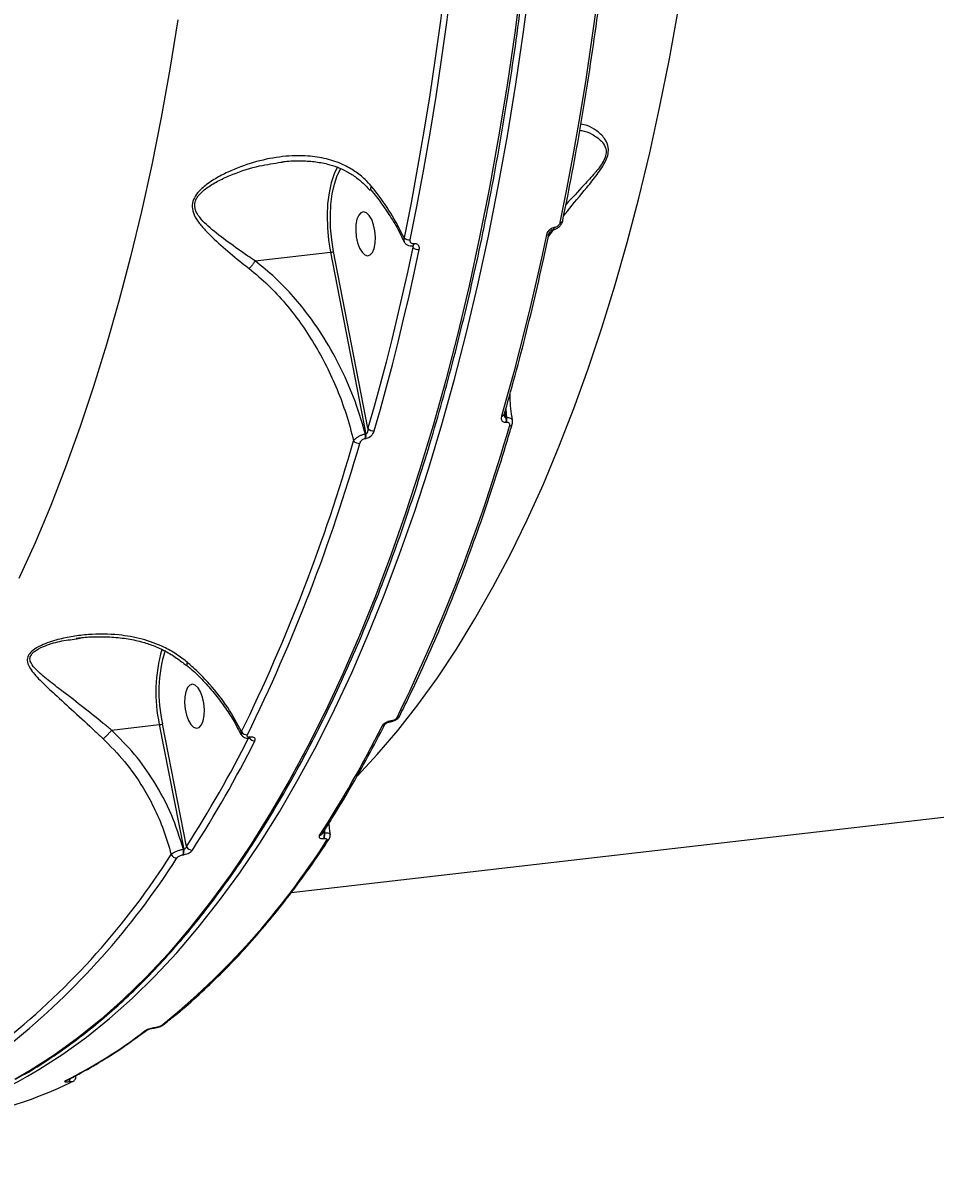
# Model space of a CAD drawing. Header units: millimetres. Extents: x -10881 to 8954, y -8695 to 5624.
# Drawn here: x 4405.9 to 4591.8, y -3772.4 to -3540.2 of the extents above; entities that cross this region are included whole.
import ezdxf

# ---------------------------------------------------------------- set-up
doc = ezdxf.new("R2010")
doc.units = ezdxf.units.MM
for name, color, linetype in [('DIKOM_ОБЪЕКТ', 7, 'Continuous'), ('DIKOM_РАЗМЕР_ЗОНА', 7, 'Continuous'), ('DIKOM_РАЗМЕР_ОБЪЕКТА', 7, 'Continuous')]:
    doc.layers.add(name, color=color, linetype=linetype)
doc.styles.add('style1', font='arial.ttf', dxfattribs={"width": 0.8})
doc.dimstyles.new('1-50', dxfattribs={"dimtxt": 300, "dimasz": 200, "dimexe": 100, "dimexo": 0, "dimgap": 100, "dimtad": 1, "dimtxsty": 'style1', "dimcen": 200, "dimclrd": 7, "dimclre": 7, "dimclrt": 7, "dimadec": 1, "dimazin": 2, "dimtfac": 1, "dimtmove": 0, "dimatfit": 2, "dimfxl": 0, "dimlwd": 25, "dimlwe": 18, "dimarcsym": 0})

# ---------------------------------------------------------------- blocks, each defined once
blk = doc.blocks.new('*D10')
at = {"layer": 'Defpoints', "color": 0, "transparency": 16777216}
for p in [(-7152.73, 2730.8), (7385.22, 911.28), (7385.22, -7693.77)]:
    blk.add_point(p, dxfattribs=at)
at = {"layer": 'DIKOM_РАЗМЕР_ОБЪЕКТА', "color": 7, "lineweight": 18, "transparency": 16777216}
for p, q in [((-7152.73, 2730.8), (-7152.73, -7793.77)), ((7385.22, 911.28), (7385.22, -7793.77))]:
    blk.add_line(p, q, dxfattribs=at)
at = {"layer": 'DIKOM_РАЗМЕР_ОБЪЕКТА', "color": 7, "lineweight": 25, "transparency": 16777216}
blk.add_line((-6952.73, -7693.77), (7185.22, -7693.77), dxfattribs=at)
at = {"layer": 'DIKOM_РАЗМЕР_ОБЪЕКТА', "color": 7, "transparency": 16777216}
for points in [[(-6952.73, -7660.43), (-6952.73, -7727.1), (-7152.73, -7693.77)], [(7185.22, -7660.43), (7185.22, -7727.1), (7385.22, -7693.77)]]:
    blk.add_solid(points, dxfattribs=at)
at = {"layer": 'DIKOM_РАЗМЕР_ОБЪЕКТА', "color": 7, "transparency": 16777216, "insert": (116.24, -7440.59), "char_height": 300, "attachment_point": 5, "style": 'style1'}
blk.add_mtext('14500', dxfattribs=at)
blk = doc.blocks.new('*D12')
at = {"layer": 'Defpoints', "color": 0, "transparency": 16777216}
for p in [(-9113.32, 3014.05), (8954.2, 2756.48), (8954.2, -8594.51)]:
    blk.add_point(p, dxfattribs=at)
at = {"layer": 'DIKOM_РАЗМЕР_ЗОНА', "color": 7, "lineweight": 18, "transparency": 16777216}
for p, q in [((-9113.32, 3014.05), (-9113.32, -8694.51)), ((8954.2, 2756.48), (8954.2, -8694.51))]:
    blk.add_line(p, q, dxfattribs=at)
at = {"layer": 'DIKOM_РАЗМЕР_ЗОНА', "color": 7, "lineweight": 25, "transparency": 16777216}
blk.add_line((-8913.32, -8594.51), (8754.2, -8594.51), dxfattribs=at)
at = {"layer": 'DIKOM_РАЗМЕР_ЗОНА', "color": 7, "transparency": 16777216}
for points in [[(-8913.32, -8561.18), (-8913.32, -8627.85), (-9113.32, -8594.51)], [(8754.2, -8561.18), (8754.2, -8627.85), (8954.2, -8594.51)]]:
    blk.add_solid(points, dxfattribs=at)
at = {"layer": 'DIKOM_РАЗМЕР_ЗОНА', "color": 7, "transparency": 16777216, "insert": (-79.56, -8341.34), "char_height": 300, "attachment_point": 5, "style": 'style1'}
blk.add_mtext('18000', dxfattribs=at)

msp = doc.modelspace()

# ---------------------------------------------------------------- linework, layer by layer
at = {"layer": 'DIKOM_ОБЪЕКТ', "color": 7, "linetype": 'Continuous', "lineweight": 15}
for p, q in [((4458.604, -3568.6), (4458.817, -3568.563)), ((4513.448, -3583.174), (4514.116, -3582.282)), ((4513.952, -3582.33), (4513.981, -3582.326)), ((4514.282, -3581.893), (4514.253, -3581.896)), ((4485.662, -3585.196), (4485.632, -3585.2)), ((4513.018, -3583.861), (4513.448, -3583.174)), ((4453.3, -3588.701), (4468.632, -3586.931)), ((4468.632, -3586.931), (4475.833, -3623.96)), ((4476.278, -3622.738), (4469.282, -3586.768)), ((4485.304, -3585.621), (4485.417, -3585.905)), ((4485.331, -3585.633), (4485.361, -3585.63)), ((4485.361, -3585.63), (4485.375, -3585.628)), ((4504.424, -3620.659), (4504.184, -3619.423)), ((4504.347, -3618.85), (4504.517, -3620.649)), ((4504.409, -3621.536), (4504.501, -3621.526)), ((4504.517, -3620.649), (4504.424, -3620.659)), ((4475.833, -3623.96), (4475.741, -3623.97)), ((4475.725, -3624.847), (4475.818, -3624.836)), ((4416.869, -3665.657), (4417.687, -3665.537)), ((4480.732, -3682.553), (4480.781, -3682.547)), ((4481.002, -3682.353), (4480.953, -3682.359)), ((4424.031, -3684.237), (4433.759, -3683.114)), ((4433.759, -3683.114), (4438.749, -3708.526)), ((4439.309, -3707.902), (4434.409, -3682.951)), ((4460.649, -3717.292), (4751.764, -3683.69)), ((4452.091, -3685.859), (4452.14, -3685.853)), ((4452.362, -3685.659), (4452.313, -3685.664)), ((4467.34, -3705.226), (4467.268, -3704.856)), ((4467.412, -3705.218), (4467.34, -3705.226)), ((4467.386, -3704.671), (4467.412, -3705.218)), ((4467.237, -3706.309), (4467.308, -3706.3)), ((4438.575, -3709.617), (4438.646, -3709.609)), ((4438.749, -3708.526), (4438.678, -3708.534)), ((4432.687, -3744.885), (4432.758, -3744.876)), ((4432.865, -3744.831), (4432.794, -3744.839)), ((4414.846, -3755.572), (4414.846, -3755.571)), ((4415.3, -3755.802), (4415.349, -3755.796))]:
    msp.add_line(p, q, dxfattribs=at)
at = {"layer": 'DIKOM_ОБЪЕКТ', "color": 7, "linetype": 'Continuous', "lineweight": 15, "flags": 128}
for points in [[(4524.695, -3521.173), (4523.798, -3528.928), (4522.824, -3536.605), (4521.774, -3544.203), (4520.647, -3551.717), (4519.445, -3559.145), (4518.167, -3566.483), (4516.815, -3573.729), (4515.388, -3580.878)], [(4492.912, -3524.41), (4492.018, -3532.147), (4491.046, -3539.808), (4489.998, -3547.388), (4488.874, -3554.886), (4487.674, -3562.297), (4486.399, -3569.619), (4485.05, -3576.849), (4483.626, -3583.983)], [(4484.903, -3584.397), (4486.329, -3577.247), (4487.682, -3570.002), (4488.96, -3562.664), (4490.162, -3555.236), (4491.289, -3547.722), (4492.339, -3540.124), (4493.313, -3532.446), (4494.209, -3524.692)], [(4507.582, -3531.446), (4506.174, -3542.267), (4504.613, -3552.925), (4502.9, -3563.41), (4501.038, -3573.714), (4499.026, -3583.829), (4496.868, -3593.746), (4494.565, -3603.455), (4492.118, -3612.95), (4489.531, -3622.223), (4486.804, -3631.264), (4483.941, -3640.068), (4480.944, -3648.626), (4477.815, -3656.931), (4474.557, -3664.976), (4471.173, -3672.755), (4467.665, -3680.26), (4464.037, -3687.487), (4460.291, -3694.427), (4456.431, -3701.076), (4452.461, -3707.428), (4448.382, -3713.478), (4444.199, -3719.221), (4439.916, -3724.651), (4435.535, -3729.764), (4431.061, -3734.556), (4426.497, -3739.023), (4421.848, -3743.161), (4417.116, -3746.966), (4412.307, -3750.436), (4407.424, -3753.568), (4404.345, -3755.347)], [(4406.904, -3754.708), (4409.211, -3753.361), (4414.094, -3750.23), (4418.903, -3746.76), (4423.635, -3742.955), (4428.284, -3738.817), (4432.848, -3734.35), (4437.322, -3729.558), (4441.703, -3724.444), (4445.986, -3719.014), (4450.169, -3713.272), (4454.247, -3707.222), (4458.218, -3700.87), (4462.078, -3694.221), (4465.824, -3687.28), (4469.452, -3680.054), (4472.96, -3672.549), (4476.344, -3664.77), (4479.602, -3656.725), (4482.731, -3648.42), (4485.728, -3639.862), (4488.591, -3631.058), (4491.318, -3622.016), (4493.905, -3612.744), (4496.352, -3603.249), (4498.655, -3593.539), (4500.813, -3583.623), (4502.825, -3573.508), (4504.687, -3563.204), (4506.4, -3552.718), (4507.961, -3542.061), (4509.369, -3531.24)], [(4474.18, -3693.463), (4478.17, -3689.185), (4482.355, -3684.29), (4486.442, -3679.076), (4490.428, -3673.549), (4494.309, -3667.714), (4498.081, -3661.576), (4501.74, -3655.142), (4505.283, -3648.416), (4508.708, -3641.406), (4512.01, -3634.117), (4515.187, -3626.557), (4518.235, -3618.733), (4521.153, -3610.652), (4523.937, -3602.321), (4526.584, -3593.748), (4529.092, -3584.941), (4531.459, -3575.909), (4533.683, -3566.659), (4535.761, -3557.201), (4537.691, -3547.543), (4539.473, -3537.693)], [(4437.55, -3539.616), (4435.919, -3549.646), (4434.138, -3559.495), (4432.207, -3569.154), (4430.129, -3578.612), (4427.905, -3587.861), (4425.538, -3596.894), (4423.03, -3605.701), (4420.383, -3614.273), (4417.599, -3622.604), (4414.682, -3630.686), (4411.633, -3638.51), (4408.456, -3646.07), (4405.154, -3653.359)], [(4470.087, -3569.519), (4469.389, -3570.965), (4468.788, -3572.771), (4468.34, -3574.822), (4468.056, -3577.07), (4467.942, -3579.461), (4468.002, -3581.941), (4468.234, -3584.45), (4468.632, -3586.931)], [(4469.282, -3586.768), (4468.896, -3584.362), (4468.672, -3581.928), (4468.614, -3579.524), (4468.724, -3577.205), (4468.999, -3575.026), (4469.433, -3573.037), (4470.017, -3571.286), (4470.714, -3569.848)], [(4477.432, -3581.347), (4477.031, -3580.271), (4476.53, -3579.429), (4475.97, -3578.891), (4475.395, -3578.7), (4474.854, -3578.872), (4474.388, -3579.392), (4474.037, -3580.22), (4473.829, -3581.286), (4473.78, -3582.506), (4473.894, -3583.78), (4474.163, -3585.005), (4474.564, -3586.082), (4475.065, -3586.923), (4475.625, -3587.461), (4476.199, -3587.652), (4476.741, -3587.48), (4477.206, -3586.96), (4477.558, -3586.133), (4477.766, -3585.066), (4477.815, -3583.846), (4477.701, -3582.573), (4477.432, -3581.347)], [(4512.636, -3583.374), (4511.607, -3588.16), (4510.545, -3592.899), (4509.45, -3597.591), (4508.32, -3602.233), (4507.158, -3606.825), (4505.963, -3611.367), (4504.735, -3615.857), (4503.475, -3620.295)], [(4485.417, -3585.905), (4484.391, -3590.68), (4483.331, -3595.407), (4482.238, -3600.087), (4481.112, -3604.719), (4479.952, -3609.3), (4478.76, -3613.831), (4477.535, -3618.311), (4476.278, -3622.738)], [(4477.564, -3623.286), (4478.824, -3618.848), (4480.052, -3614.358), (4481.247, -3609.816), (4482.41, -3605.224), (4483.539, -3600.581), (4484.635, -3595.89), (4485.697, -3591.151), (4486.725, -3586.365)], [(4442.56, -3677.53), (4442.158, -3676.453), (4441.658, -3675.612), (4441.097, -3675.074), (4440.523, -3674.883), (4439.981, -3675.055), (4439.516, -3675.575), (4439.165, -3676.402), (4438.956, -3677.469), (4438.907, -3678.689), (4439.022, -3679.963), (4439.29, -3681.188), (4439.691, -3682.265), (4440.192, -3683.106), (4440.752, -3683.644), (4441.327, -3683.835), (4441.869, -3683.663), (4442.334, -3683.143), (4442.685, -3682.316), (4442.893, -3681.249), (4442.943, -3680.029), (4442.828, -3678.755), (4442.56, -3677.53)], [(4432.681, -3744.885), (4432.729, -3744.875), (4432.794, -3744.839)], [(4432.763, -3744.876), (4432.8, -3744.866), (4432.865, -3744.831)], [(4414.844, -3755.572), (4414.749, -3755.612), (4414.578, -3755.651)], [(4416.095, -3755.817), (4415.996, -3755.858), (4415.833, -3755.894)]]:
    msp.add_lwpolyline(points, dxfattribs=at)
at = {"layer": 'DIKOM_ОБЪЕКТ', "color": 7, "linetype": 'Continuous', "lineweight": 15}
for centre, radius, start, end in [((4515.418, -3580.303), 0.576, 266.94337, 337.63785), ((4513.786, -3581.893), 0.467, 290.50601, 359.55277), ((4513.811, -3581.888), 0.471, 291.40561, 359.37228), ((4484.705, -3582.833), 1.577, 226.83943, 277.20917), ((4485.161, -3585.195), 0.471, 291.4851, 359.35629), ((4485.179, -3585.187), 0.482, 293.91849, 358.86421), ((4512.67, -3582.804), 0.571, 266.59307, 338.15061), ((4468.424, -3584.733), 2.208, 275.40266, 292.87115), ((4486.521, -3584.855), 1.524, 223.56218, 277.69073), ((4503.469, -3619.667), 0.628, 270.54, 336.08724), ((4157.141, -3522.142), 362.086, 333.86209, 343.93969), ((4502.519, -3621.064), 1.947, 345.96263, 11.98522), ((4502.612, -3621.053), 1.947, 345.96263, 11.98522), ((4505.102, -3621.705), 0.608, 269.34786, 337.35685), ((4473.836, -3624.375), 1.947, 345.96263, 11.98522), ((4473.928, -3624.364), 1.947, 345.96263, 11.98522), ((4477.394, -3621.901), 1.395, 216.85947, 276.99864), ((4126.17, -3525.376), 361.287, 333.86209, 343.93969), ((4126.656, -3525.661), 362.086, 333.86209, 343.93969), ((4474.449, -3624.424), 1.417, 219.54485, 276.53084), ((4464.404, -3676.473), 31.356, 163.96526, 192.22742), ((4462.71, -3676.471), 29.033, 163.10346, 192.89558), ((4480.664, -3682.252), 0.308, 282.26641, 339.7604), ((4480.712, -3682.246), 0.309, 282.82344, 339.70149), ((4482.156, -3680.966), 0.688, 273.54656, 330.73238), ((4433.551, -3680.916), 2.208, 275.40265, 292.87116), ((4451.601, -3683.93), 1.247, 209.03207, 275.2081), ((4260.836, -3573.174), 244.575, 327.20006, 333.21202), ((4479.122, -3682.716), 0.687, 273.48975, 330.59401), ((4234.217, -3575.729), 243.993, 327.20006, 333.21202), ((4234.925, -3576.165), 244.575, 327.20006, 333.21202), ((4452.022, -3685.557), 0.31, 283.03528, 339.67897), ((4453.142, -3685.147), 1.25, 214.54831, 275.09562), ((4452.073, -3685.552), 0.308, 282.10084, 339.77783), ((4466.359, -3704.946), 0.719, 274.69823, 325.61847), ((4465.781, -3705.623), 1.61, 334.79927, 14.28387), ((4465.852, -3705.615), 1.61, 334.79927, 14.28387), ((4336.295, -3623.037), 155.909, 308.87262, 327.53863), ((4440.411, -3707.476), 1.181, 201.1301, 274.6987), ((4467.785, -3706.003), 0.718, 274.63037, 325.60705), ((4304.928, -3626.049), 155.565, 308.87262, 327.53863), ((4305.809, -3626.556), 155.909, 308.87262, 327.53863), ((4437.264, -3709.058), 1.182, 204.31062, 274.56203), ((4437.118, -3708.932), 1.61, 334.79927, 14.28387), ((4437.189, -3708.923), 1.61, 334.79927, 14.28387), ((4368.521, -3664.061), 102.518, 296.69601, 307.43398), ((4430.752, -3744.692), 0.779, 276.2229, 307.56416), ((4434.057, -3743.645), 0.778, 276.21957, 307.69826), ((4364.163, -3680.279), 85.828, 276.35885, 299.86692), ((4379.051, -3680.697), 83.711, 276.76507, 296.06513), ((4414.843, -3755.247), 0.719, 309.45491, 2.72126), ((4414.883, -3755.234), 0.73, 309.61042, 3.72383)]:
    msp.add_arc(centre, radius, start, end, dxfattribs=at)
for points, knots in [([(4404.632, -3755.216), (4405.26, -3754.878), (4407.464, -3753.694), (4411.179, -3751.342), (4415.773, -3748.169), (4420.294, -3744.675), (4424.745, -3740.887), (4429.12, -3736.801), (4433.415, -3732.423), (4437.628, -3727.755), (4441.756, -3722.802), (4445.794, -3717.566), (4449.74, -3712.052), (4453.592, -3706.264), (4457.345, -3700.207), (4460.998, -3693.885), (4464.547, -3687.304), (4467.99, -3680.468), (4471.324, -3673.383), (4474.548, -3666.053), (4477.658, -3658.485), (4480.652, -3650.684), (4483.529, -3642.656), (4486.286, -3634.408), (4488.92, -3625.944), (4491.431, -3617.273), (4493.817, -3608.399), (4496.074, -3599.331), (4498.203, -3590.074), (4500.201, -3580.636), (4502.067, -3571.023), (4503.799, -3561.244), (4505.397, -3551.304), (4506.859, -3541.213), (4508.184, -3530.976), (4509.371, -3520.603), (4510.419, -3510.101), (4511.328, -3499.477), (4512.096, -3488.739), (4512.724, -3477.897), (4513.21, -3466.957), (4513.555, -3455.928), (4513.758, -3444.818), (4513.818, -3433.636), (4513.738, -3422.391), (4513.513, -3411.089), (4513.194, -3401.001), (4512.915, -3394.675), (4512.804, -3392.144)], [0, 0, 0, 0, 0.008821, 0.0309505, 0.0530921, 0.0752453, 0.0974091, 0.1195824, 0.1417639, 0.1639521, 0.1861459, 0.208344, 0.2305454, 0.252749, 0.2749543, 0.2971604, 0.319367, 0.3415734, 0.3637794, 0.3859847, 0.4081893, 0.4303928, 0.4525954, 0.4747969, 0.4969974, 0.5191968, 0.5413951, 0.5635924, 0.5857887, 0.6079841, 0.6301785, 0.6523721, 0.6745649, 0.6967568, 0.7189481, 0.7411387, 0.7633286, 0.785518, 0.8077068, 0.8298951, 0.852083, 0.8742704, 0.8964575, 0.9186442, 0.9408306, 0.9630167, 0.9852026, 1, 1, 1, 1]), ([(4515.951, -3580.522), (4516.291, -3578.853), (4517.276, -3574.01), (4518.804, -3565.861), (4520.493, -3556.028), (4522.044, -3546.037), (4523.459, -3535.894), (4524.509, -3527.483), (4525.074, -3522.443), (4525.251, -3520.867)], [0, 0, 0, 0, 0.0879838, 0.2551873, 0.4223885, 0.5895837, 0.7567731, 0.9239572, 1, 1, 1, 1]), ([(4516.142, -3579.576), (4516.398, -3579.23), (4517.83, -3577.299), (4520.243, -3574.523), (4522.633, -3571.575), (4523.943, -3569.731), (4524.777, -3568.282), (4525.27, -3566.832), (4525.295, -3565.339), (4524.894, -3564.397), (4524.083, -3563.177), (4522.795, -3562.068), (4521.068, -3561.078), (4520.067, -3560.911), (4519.64, -3560.84)], [0, 0, 0, 0, 0.0406873, 0.2274169, 0.3264549, 0.3766379, 0.4284079, 0.4783059, 0.5281603, 0.6058872, 0.6266458, 0.7604084, 0.8976576, 1, 1, 1, 1]), ([(4519.427, -3562.084), (4519.558, -3562.097), (4520.334, -3562.176), (4521.929, -3562.831), (4523.358, -3563.754), (4524.306, -3564.811), (4524.783, -3565.608), (4524.829, -3566.945), (4524.364, -3568.214), (4523.596, -3569.433), (4522.937, -3570.273), (4521.874, -3571.549), (4519.792, -3573.785), (4517.855, -3575.863), (4516.624, -3577.183)], [0, 0, 0, 0, 0.0326068, 0.1924952, 0.3517798, 0.3755859, 0.4626787, 0.5165651, 0.570239, 0.621691, 0.673475, 0.6844748, 0.7996064, 1, 1, 1, 1]), ([(4477.019, -3573.538), (4476.593, -3573.059), (4475.559, -3571.901), (4473.637, -3570.38), (4471.005, -3568.891), (4467.786, -3567.79), (4463.625, -3567.169), (4458.829, -3567.314), (4453.535, -3568.354), (4449.159, -3569.888), (4445.777, -3571.549), (4443.455, -3573.008), (4441.682, -3574.565), (4440.622, -3576.164), (4440.33, -3577.776), (4440.815, -3579.433), (4441.87, -3581.057), (4443.795, -3583.245), (4446.717, -3585.911), (4449.759, -3588.429), (4451.606, -3589.885), (4452.08, -3590.257)], [0, 0, 0, 0, 0.0311474, 0.0753855, 0.1207369, 0.1821177, 0.2453894, 0.3302629, 0.4176133, 0.506583, 0.5520953, 0.5980953, 0.6383945, 0.6670903, 0.6962024, 0.7286708, 0.766811, 0.8059849, 0.8877644, 0.9712469, 1, 1, 1, 1]), ([(4453.3, -3588.701), (4452.808, -3588.368), (4450.923, -3587.09), (4447.751, -3584.861), (4444.681, -3582.527), (4442.594, -3580.579), (4441.605, -3579.363), (4441.117, -3578.332), (4440.962, -3577.662), (4440.974, -3577.025), (4441.085, -3576.57), (4441.279, -3576.089), (4441.572, -3575.587), (4442.142, -3574.902), (4442.919, -3574.2), (4444.285, -3573.211), (4446.241, -3572.119), (4449.661, -3570.629), (4453.801, -3569.291), (4457.13, -3568.812), (4458.604, -3568.6)], [0, 0, 0, 0, 0.045058, 0.172563, 0.3021973, 0.3600733, 0.41899, 0.4421828, 0.4659798, 0.4829126, 0.5004115, 0.5071782, 0.5274521, 0.5483755, 0.5780721, 0.6082875, 0.6765295, 0.7456708, 0.8874143, 1, 1, 1, 1]), ([(4458.593, -3568.552), (4458.853, -3568.51), (4460.138, -3568.306), (4462.401, -3568.253), (4465.293, -3568.412), (4467.834, -3568.874), (4470.08, -3569.547), (4472.066, -3570.474), (4473.957, -3571.706), (4475.523, -3573.002), (4476.371, -3573.984), (4476.705, -3574.37)], [0, 0, 0, 0, 0.0386804, 0.1907047, 0.3348656, 0.4721988, 0.5803741, 0.6941569, 0.8089808, 0.9248342, 1, 1, 1, 1]), ([(4477.019, -3573.538), (4477.008, -3573.556), (4476.914, -3573.701), (4476.8, -3573.949), (4476.765, -3574.167), (4476.845, -3574.211), (4476.863, -3574.221)], [0, 0, 0, 0, 0.0558908, 0.4511883, 0.8766137, 1, 1, 1, 1]), ([(4483.626, -3583.983), (4482.773, -3582.303), (4481.099, -3579.007), (4478.669, -3575.577), (4477.246, -3573.818), (4477.019, -3573.538)], [0, 0, 0, 0, 0.4665329, 0.9150118, 1, 1, 1, 1]), ([(4476.844, -3574.231), (4476.848, -3574.236), (4477.661, -3575.138), (4479.086, -3577.052), (4481.071, -3579.964), (4482.577, -3582.54), (4483.321, -3584.148), (4483.591, -3584.734)], [0, 0, 0, 0, 0.0014053, 0.2791037, 0.5585549, 0.8393673, 1, 1, 1, 1]), ([(4513.982, -3582.314), (4514.165, -3582.282), (4514.575, -3582.212), (4515.163, -3581.841), (4515.704, -3581.273), (4515.864, -3580.78), (4515.947, -3580.523)], [0, 0, 0, 0, 0.1962777, 0.4420944, 0.7099901, 1, 1, 1, 1]), ([(4514.253, -3581.896), (4514.185, -3581.907), (4513.962, -3581.943), (4513.565, -3582.113), (4513.129, -3582.453), (4512.784, -3582.898), (4512.685, -3583.215), (4512.636, -3583.374)], [0, 0, 0, 0, 0.093152, 0.3038958, 0.5302269, 0.765188, 1, 1, 1, 1]), ([(4513.202, -3583.013), (4513.203, -3583.008), (4513.207, -3582.973), (4513.258, -3582.843), (4513.379, -3582.67), (4513.531, -3582.522), (4513.692, -3582.416), (4513.827, -3582.356), (4513.917, -3582.333), (4513.943, -3582.332), (4513.949, -3582.331)], [0, 0, 0, 0, 0.0417979, 0.2564512, 0.4302473, 0.6029915, 0.7377405, 0.8581082, 0.9668209, 1, 1, 1, 1]), ([(4513.448, -3583.174), (4513.444, -3583.135), (4513.432, -3583.011), (4513.366, -3582.865), (4513.321, -3582.765)], [0, 0, 0, 0, 0.3158301, 1, 1, 1, 1]), ([(4515.388, -3580.878), (4515.354, -3580.987), (4515.287, -3581.204), (4515.052, -3581.508), (4514.753, -3581.743), (4514.48, -3581.861), (4514.328, -3581.886), (4514.282, -3581.893)], [0, 0, 0, 0, 0.2336562, 0.4673227, 0.6955597, 0.9087114, 1, 1, 1, 1]), ([(4483.626, -3583.983), (4483.587, -3584.124), (4483.51, -3584.396), (4483.596, -3584.611), (4483.637, -3584.714)], [0, 0, 0, 0, 0.5186007, 1, 1, 1, 1]), ([(4483.632, -3584.724), (4483.637, -3584.743), (4483.695, -3584.952), (4484.009, -3585.281), (4484.533, -3585.585), (4485.014, -3585.679), (4485.275, -3585.628), (4485.332, -3585.617)], [0, 0, 0, 0, 0.0279571, 0.318992, 0.6240773, 0.9179477, 1, 1, 1, 1]), ([(4485.632, -3585.2), (4485.537, -3585.202), (4485.346, -3585.206), (4485.114, -3585.096), (4484.949, -3584.911), (4484.87, -3584.667), (4484.892, -3584.483), (4484.903, -3584.397)], [0, 0, 0, 0, 0.1951513, 0.3900918, 0.5932741, 0.8111156, 1, 1, 1, 1]), ([(4486.725, -3586.365), (4486.741, -3586.24), (4486.775, -3585.973), (4486.663, -3585.619), (4486.424, -3585.348), (4486.083, -3585.187), (4485.802, -3585.193), (4485.662, -3585.196)], [0, 0, 0, 0, 0.1890341, 0.4045268, 0.6068518, 0.803372, 1, 1, 1, 1]), ([(4504.043, -3619.922), (4504.479, -3618.395), (4505.746, -3613.967), (4507.746, -3606.483), (4510, -3597.408), (4511.804, -3589.563), (4512.837, -3584.72), (4513.2, -3583.017)], [0, 0, 0, 0, 0.129332, 0.3751368, 0.6209362, 0.8667247, 1, 1, 1, 1]), ([(4485.263, -3585.651), (4485.296, -3585.643), (4485.364, -3585.626), (4485.425, -3585.628), (4485.425, -3585.629), (4485.425, -3585.629)], [0, 0, 0, 0, 0.319695, 0.6590098, 1, 1, 1, 1]), ([(4485.36, -3585.609), (4485.371, -3585.637), (4485.406, -3585.73), (4485.412, -3585.833), (4485.417, -3585.905)], [0, 0, 0, 0, 0.299458, 1, 1, 1, 1]), ([(4453.297, -3588.703), (4453.181, -3588.882), (4452.949, -3589.241), (4452.56, -3589.736), (4452.268, -3590.067), (4452.124, -3590.213), (4452.08, -3590.257)], [0, 0, 0, 0, 0.3252677, 0.6505354, 0.8925526, 1, 1, 1, 1]), ([(4453.297, -3588.703), (4453.297, -3588.702), (4453.298, -3588.702), (4453.299, -3588.701), (4453.299, -3588.701), (4453.3, -3588.701)], [0, 0, 0, 0, 0.2963091, 0.6893278, 1, 1, 1, 1]), ([(4475.741, -3623.97), (4475.264, -3622.288), (4474.14, -3618.331), (4471.696, -3612.273), (4468.408, -3605.918), (4464.823, -3600.476), (4461.108, -3595.891), (4457.434, -3592.046), (4454.676, -3589.817), (4453.297, -3588.703)], [0, 0, 0, 0, 0.1234106, 0.2903387, 0.4577866, 0.6246116, 0.7465465, 0.8732941, 1, 1, 1, 1]), ([(4452.08, -3590.257), (4453.379, -3591.346), (4455.993, -3593.537), (4459.462, -3597.304), (4462.604, -3601.327), (4465.39, -3605.582), (4467.881, -3610.106), (4470.043, -3614.867), (4471.94, -3619.951), (4472.872, -3623.487), (4473.357, -3625.326)], [0, 0, 0, 0, 0.1236845, 0.2488957, 0.3689549, 0.4902801, 0.6125466, 0.7376087, 0.8635715, 1, 1, 1, 1]), ([(4505.723, -3621.171), (4505.678, -3620.888), (4505.41, -3619.193), (4505.244, -3617.393), (4505.215, -3615.89), (4505.213, -3615.797)], [0, 0, 0, 0, 0.1578111, 0.9481332, 1, 1, 1, 1]), ([(4504.022, -3620.054), (4504.022, -3620.054), (4504.037, -3620.078), (4504.007, -3620.023), (4504.043, -3619.934), (4504.05, -3619.915)], [0, 0, 0, 0, 0.0147252, 0.7940524, 1, 1, 1, 1]), ([(4504.424, -3620.659), (4504.401, -3620.659), (4504.356, -3620.659), (4504.267, -3620.613), (4504.168, -3620.496), (4504.078, -3620.297), (4504.043, -3620.136), (4504.025, -3620.05)], [0, 0, 0, 0, 0.0895535, 0.1779119, 0.3948292, 0.6765743, 1, 1, 1, 1]), ([(4482.757, -3681.302), (4483.355, -3680.092), (4485.092, -3676.582), (4487.884, -3670.58), (4491.094, -3663.222), (4494.189, -3655.623), (4497.169, -3647.792), (4500.03, -3639.736), (4502.722, -3631.603), (4504.573, -3625.622), (4505.52, -3622.422), (4505.663, -3621.939)], [0, 0, 0, 0, 0.0688534, 0.1997292, 0.3306034, 0.4614727, 0.5923364, 0.7231941, 0.8540456, 0.9780024, 1, 1, 1, 1]), ([(4503.475, -3620.295), (4503.468, -3620.321), (4503.416, -3620.51), (4503.396, -3620.828), (4503.512, -3621.179), (4503.731, -3621.411), (4504.029, -3621.546), (4504.282, -3621.54), (4504.409, -3621.536)], [0, 0, 0, 0, 0.0392374, 0.287234, 0.4951935, 0.6709996, 0.8353028, 1, 1, 1, 1]), ([(4504.501, -3621.526), (4504.583, -3621.523), (4504.748, -3621.518), (4504.94, -3621.605), (4505.078, -3621.753), (4505.148, -3621.975), (4505.134, -3622.175), (4505.1, -3622.295), (4505.095, -3622.313)], [0, 0, 0, 0, 0.1673343, 0.3344543, 0.509132, 0.7130655, 0.9577286, 1, 1, 1, 1]), ([(4505.727, -3621.17), (4505.699, -3621.081), (4505.647, -3620.911), (4505.378, -3620.738), (4505.006, -3620.636), (4504.681, -3620.645), (4504.517, -3620.649)], [0, 0, 0, 0, 0.26516837, 0.50925216, 0.75203011, 1, 1, 1, 1]), ([(4505.636, -3621.935), (4505.689, -3621.779), (4505.776, -3621.527), (4505.722, -3621.269), (4505.701, -3621.171)], [0, 0, 0, 0, 0.619953, 1, 1, 1, 1]), ([(4475.741, -3623.97), (4475.657, -3623.985), (4475.382, -3624.035), (4474.891, -3624.193), (4474.298, -3624.479), (4473.769, -3624.842), (4473.479, -3625.141), (4473.373, -3625.3), (4473.357, -3625.326)], [0, 0, 0, 0, 0.0891853, 0.2936483, 0.4896032, 0.7163748, 0.9545823, 1, 1, 1, 1]), ([(4475.818, -3624.836), (4475.881, -3624.826), (4476.1, -3624.792), (4476.49, -3624.627), (4476.939, -3624.297), (4477.346, -3623.836), (4477.487, -3623.48), (4477.564, -3623.286)], [0, 0, 0, 0, 0.0796272, 0.2757181, 0.4707552, 0.7105349, 1, 1, 1, 1]), ([(4476.278, -3622.738), (4476.272, -3622.897), (4476.26, -3623.179), (4476.173, -3623.541), (4476.072, -3623.768), (4475.976, -3623.887), (4475.905, -3623.943), (4475.854, -3623.955), (4475.833, -3623.96)], [0, 0, 0, 0, 0.3509401, 0.6182411, 0.802894, 0.8793152, 0.9492173, 1, 1, 1, 1]), ([(4474.61, -3625.832), (4474.662, -3625.702), (4474.754, -3625.474), (4475.017, -3625.181), (4475.298, -3624.978), (4475.544, -3624.876), (4475.683, -3624.854), (4475.725, -3624.847)], [0, 0, 0, 0, 0.3025704, 0.534681, 0.7254608, 0.9171004, 1, 1, 1, 1]), ([(4439.498, -3670.451), (4438.746, -3669.857), (4437.227, -3668.658), (4434.148, -3666.983), (4430.233, -3665.566), (4425.058, -3664.656), (4420.309, -3664.615), (4416.165, -3665.102), (4412.908, -3665.787), (4410.021, -3666.747), (4408.264, -3667.75), (4407.362, -3668.569), (4406.854, -3669.325), (4406.802, -3670.572), (4407.726, -3672.249), (4409.723, -3674.361), (4412.683, -3677.123), (4416.342, -3680.446), (4419.722, -3683.571), (4421.771, -3685.479), (4422.31, -3685.981)], [0, 0, 0, 0, 0.0440626, 0.0889571, 0.1624871, 0.2382061, 0.3352462, 0.385054, 0.435258, 0.4935501, 0.5321339, 0.5402075, 0.5665588, 0.5927386, 0.6382706, 0.7076003, 0.7787225, 0.8710031, 0.9660344, 1, 1, 1, 1]), ([(4424.029, -3684.238), (4424.029, -3684.238), (4423.468, -3683.776), (4421.371, -3682.052), (4417.812, -3679.223), (4413.965, -3676.238), (4410.705, -3673.793), (4408.546, -3671.915), (4407.423, -3670.421), (4407.365, -3669.304), (4407.77, -3668.712), (4408.14, -3668.362), (4408.709, -3667.881), (4410.48, -3666.986), (4413.407, -3666.061), (4415.737, -3665.789), (4416.869, -3665.657)], [0, 0, 0, 0, 0.0000276, 0.0560369, 0.2109711, 0.3661407, 0.4811483, 0.5957406, 0.6671608, 0.7066531, 0.7453757, 0.7458934, 0.7580714, 0.8178135, 0.9115167, 1, 1, 1, 1]), ([(4416.851, -3665.537), (4417.091, -3665.501), (4418.304, -3665.315), (4420.599, -3665.189), (4423.747, -3665.196), (4426.962, -3665.53), (4429.923, -3666.14), (4432.593, -3666.995), (4434.994, -3668.102), (4437.263, -3669.449), (4438.619, -3670.555), (4439.267, -3671.083)], [0, 0, 0, 0, 0.03077323, 0.15578437, 0.28880052, 0.42941976, 0.56354192, 0.67006455, 0.78337463, 0.89648476, 1, 1, 1, 1]), ([(4439.498, -3670.451), (4439.486, -3670.474), (4439.438, -3670.564), (4439.356, -3670.749), (4439.309, -3670.915), (4439.364, -3670.933), (4439.378, -3670.937)], [0, 0, 0, 0, 0.08818965, 0.34542116, 0.83787489, 1, 1, 1, 1]), ([(4439.332, -3670.989), (4439.754, -3671.348), (4441.055, -3672.455), (4443.038, -3674.478), (4445.274, -3677.03), (4447.277, -3679.715), (4449.02, -3682.417), (4449.953, -3684.244), (4450.4, -3685.121)], [0, 0, 0, 0, 0.0878596, 0.2709842, 0.4556415, 0.6415079, 0.8281443, 1, 1, 1, 1]), ([(4450.511, -3684.535), (4449.626, -3682.885), (4447.834, -3679.544), (4444.57, -3675.415), (4441.701, -3672.413), (4440.107, -3670.994), (4439.498, -3670.451)], [0, 0, 0, 0, 0.3247084, 0.657479, 0.869005, 1, 1, 1, 1]), ([(4480.953, -3682.359), (4480.852, -3682.374), (4480.598, -3682.414), (4480.167, -3682.564), (4479.725, -3682.805), (4479.36, -3683.098), (4479.229, -3683.3), (4479.164, -3683.402)], [0, 0, 0, 0, 0.1407799, 0.3552888, 0.5700297, 0.7849624, 1, 1, 1, 1]), ([(4479.722, -3683.052), (4479.722, -3683.051), (4479.723, -3683.05), (4479.769, -3682.993), (4479.871, -3682.903), (4480.036, -3682.791), (4480.256, -3682.679), (4480.492, -3682.597), (4480.662, -3682.559), (4480.721, -3682.555), (4480.729, -3682.554)], [0, 0, 0, 0, 0.0839072, 0.1948186, 0.3337488, 0.474237, 0.6405085, 0.8192576, 0.9761123, 1, 1, 1, 1]), ([(4480.779, -3682.547), (4480.78, -3682.547), (4481.018, -3682.543), (4481.522, -3682.38), (4482.204, -3681.999), (4482.622, -3681.612), (4482.731, -3681.333), (4482.746, -3681.296)], [0, 0, 0, 0, 0.0007504, 0.3034911, 0.6109373, 0.9486999, 1, 1, 1, 1]), ([(4482.199, -3681.653), (4482.156, -3681.721), (4482.069, -3681.857), (4481.825, -3682.053), (4481.53, -3682.214), (4481.241, -3682.316), (4481.07, -3682.342), (4481.002, -3682.353)], [0, 0, 0, 0, 0.21428554, 0.4284468, 0.64290849, 0.85773184, 1, 1, 1, 1]), ([(4422.31, -3685.981), (4422.352, -3685.95), (4422.474, -3685.86), (4422.751, -3685.625), (4423.158, -3685.237), (4423.629, -3684.733), (4423.896, -3684.403), (4424.029, -3684.238)], [0, 0, 0, 0, 0.0873104, 0.2536162, 0.5024108, 0.7512054, 1, 1, 1, 1]), ([(4424.031, -3684.237), (4424.031, -3684.237), (4424.03, -3684.237), (4424.029, -3684.238), (4424.029, -3684.238), (4424.029, -3684.238)], [0, 0, 0, 0, 0.4783841, 0.8637035, 1, 1, 1, 1]), ([(4438.678, -3708.534), (4437.931, -3706.152), (4436.416, -3701.319), (4432.935, -3694.829), (4428.831, -3689.002), (4425.643, -3685.838), (4424.031, -3684.237)], [0, 0, 0, 0, 0.2606924, 0.5287023, 0.7616279, 1, 1, 1, 1]), ([(4450.511, -3684.535), (4450.455, -3684.666), (4450.365, -3684.875), (4450.444, -3685.027), (4450.474, -3685.084)], [0, 0, 0, 0, 0.6239314, 1, 1, 1, 1]), ([(4466.953, -3705.352), (4467.619, -3704.311), (4469.552, -3701.294), (4472.674, -3696.091), (4476.273, -3689.716), (4478.577, -3685.262), (4479.72, -3683.053)], [0, 0, 0, 0, 0.1499049, 0.4348028, 0.7197095, 1, 1, 1, 1]), ([(4422.31, -3685.981), (4423.802, -3687.485), (4426.821, -3690.527), (4430.156, -3695.311), (4432.76, -3700.028), (4434.749, -3704.566), (4435.705, -3707.878), (4436.187, -3709.545)], [0, 0, 0, 0, 0.230865, 0.4671749, 0.6265688, 0.8119918, 1, 1, 1, 1]), ([(4450.465, -3685.112), (4450.546, -3685.245), (4450.705, -3685.505), (4451.101, -3685.749), (4451.562, -3685.886), (4451.906, -3685.866), (4452.09, -3685.855)], [0, 0, 0, 0, 0.2386746, 0.4690873, 0.7163448, 1, 1, 1, 1]), ([(4452.313, -3685.664), (4452.247, -3685.669), (4452.084, -3685.681), (4451.867, -3685.638), (4451.708, -3685.53), (4451.643, -3685.369), (4451.69, -3685.238), (4451.714, -3685.172)], [0, 0, 0, 0, 0.1422682, 0.3570915, 0.5715532, 0.7857145, 1, 1, 1, 1]), ([(4452.137, -3685.855), (4452.174, -3685.851), (4452.258, -3685.842), (4452.321, -3685.851), (4452.321, -3685.851), (4452.321, -3685.851)], [0, 0, 0, 0, 0.3335578, 0.7480253, 1, 1, 1, 1]), ([(4453.253, -3686.393), (4453.289, -3686.295), (4453.36, -3686.099), (4453.264, -3685.859), (4453.025, -3685.697), (4452.702, -3685.634), (4452.458, -3685.652), (4452.362, -3685.659)], [0, 0, 0, 0, 0.2150376, 0.4299703, 0.6447112, 0.8592201, 1, 1, 1, 1]), ([(4468.627, -3705.529), (4468.539, -3704.975), (4468.412, -3704.172), (4468.379, -3703.371), (4468.369, -3703.124)], [0, 0, 0, 0, 0.69074944, 1, 1, 1, 1]), ([(4466.418, -3705.662), (4466.381, -3705.733), (4466.299, -3705.89), (4466.332, -3706.096), (4466.511, -3706.251), (4466.817, -3706.334), (4467.097, -3706.317), (4467.237, -3706.309)], [0, 0, 0, 0, 0.1741801, 0.389583, 0.5958005, 0.7978792, 1, 1, 1, 1]), ([(4467.34, -3705.226), (4467.301, -3705.227), (4467.252, -3705.228), (4467.166, -3705.202), (4467.084, -3705.144), (4467.021, -3705.048), (4467.012, -3704.974), (4467.009, -3704.95)], [0, 0, 0, 0, 0.2157106, 0.2619488, 0.5412071, 0.8523856, 1, 1, 1, 1]), ([(4468.57, -3705.536), (4468.571, -3705.5), (4468.574, -3705.396), (4468.359, -3705.28), (4467.969, -3705.197), (4467.598, -3705.211), (4467.412, -3705.218)], [0, 0, 0, 0, 0.1503975, 0.4329064, 0.7161319, 1, 1, 1, 1]), ([(4468.365, -3706.401), (4468.426, -3706.304), (4468.564, -3706.082), (4468.637, -3705.757), (4468.589, -3705.569), (4468.579, -3705.53)], [0, 0, 0, 0, 0.3852589, 0.8742999, 1, 1, 1, 1]), ([(4434.533, -3744.261), (4435.326, -3743.635), (4437.62, -3741.82), (4441.361, -3738.59), (4445.728, -3734.476), (4450.015, -3730.065), (4454.219, -3725.366), (4458.337, -3720.382), (4462.364, -3715.113), (4465.702, -3710.426), (4467.681, -3707.454), (4468.376, -3706.411)], [0, 0, 0, 0, 0.0652935, 0.1891249, 0.3129924, 0.4369046, 0.5608541, 0.6848335, 0.8088365, 0.932857, 1, 1, 1, 1]), ([(4439.309, -3707.902), (4439.291, -3707.969), (4439.256, -3708.1), (4439.142, -3708.284), (4439.006, -3708.419), (4438.895, -3708.484), (4438.815, -3708.515), (4438.776, -3708.522), (4438.749, -3708.526)], [0, 0, 0, 0, 0.2553444, 0.4988913, 0.7167491, 0.8616271, 0.9070133, 1, 1, 1, 1]), ([(4467.308, -3706.3), (4467.401, -3706.295), (4467.586, -3706.283), (4467.787, -3706.337), (4467.902, -3706.439), (4467.922, -3706.572), (4467.868, -3706.673), (4467.843, -3706.718)], [0, 0, 0, 0, 0.2039663, 0.4080118, 0.6135217, 0.826536, 1, 1, 1, 1]), ([(4438.678, -3708.534), (4438.572, -3708.553), (4438.267, -3708.607), (4437.711, -3708.758), (4437.075, -3708.996), (4436.517, -3709.275), (4436.296, -3709.456), (4436.187, -3709.545)], [0, 0, 0, 0, 0.1131733, 0.3259329, 0.5479833, 0.775438, 1, 1, 1, 1]), ([(4437.358, -3710.237), (4437.408, -3710.175), (4437.509, -3710.051), (4437.777, -3709.872), (4438.089, -3709.728), (4438.368, -3709.647), (4438.521, -3709.625), (4438.575, -3709.617)], [0, 0, 0, 0, 0.2288294, 0.4578465, 0.6785143, 0.8883618, 1, 1, 1, 1]), ([(4438.646, -3709.609), (4438.725, -3709.597), (4438.959, -3709.564), (4439.386, -3709.438), (4439.867, -3709.216), (4440.277, -3708.94), (4440.431, -3708.749), (4440.507, -3708.653)], [0, 0, 0, 0, 0.1082969, 0.3204328, 0.5430623, 0.7715679, 1, 1, 1, 1]), ([(4414.843, -3755.573), (4415.68, -3755.146), (4418.1, -3753.912), (4422.056, -3751.63), (4426.686, -3748.661), (4429.712, -3746.427), (4431.222, -3745.313)], [0, 0, 0, 0, 0.14990531, 0.43361274, 0.71743117, 1, 1, 1, 1]), ([(4432.794, -3744.839), (4432.714, -3744.849), (4432.479, -3744.88), (4432.042, -3744.973), (4431.54, -3745.121), (4431.1, -3745.296), (4430.924, -3745.409), (4430.836, -3745.466)], [0, 0, 0, 0, 0.1082969, 0.3204328, 0.5430623, 0.7715679, 1, 1, 1, 1]), ([(4431.223, -3745.312), (4431.222, -3745.313), (4431.215, -3745.318), (4431.252, -3745.292), (4431.349, -3745.243), (4431.55, -3745.157), (4431.856, -3745.054), (4432.219, -3744.961), (4432.517, -3744.904), (4432.647, -3744.891), (4432.681, -3744.888)], [0, 0, 0, 0, 0.0136833, 0.1038738, 0.2164309, 0.3715768, 0.5522569, 0.75424, 0.9355746, 1, 1, 1, 1]), ([(4432.763, -3744.872), (4432.917, -3744.853), (4433.136, -3744.827), (4433.352, -3744.763), (4433.416, -3744.744)], [0, 0, 0, 0, 0.7050283, 1, 1, 1, 1]), ([(4434.142, -3744.419), (4434.084, -3744.457), (4433.97, -3744.532), (4433.683, -3744.647), (4433.357, -3744.744), (4433.072, -3744.804), (4432.918, -3744.824), (4432.865, -3744.831)], [0, 0, 0, 0, 0.2288294, 0.4578465, 0.6785143, 0.8883618, 1, 1, 1, 1]), ([(4433.416, -3744.744), (4433.536, -3744.712), (4433.849, -3744.629), (4434.227, -3744.487), (4434.439, -3744.302), (4434.524, -3744.228)], [0, 0, 0, 0, 0.2718821, 0.7090801, 1, 1, 1, 1]), ([(4416.091, -3755.811), (4416.131, -3755.794), (4416.235, -3755.749), (4416.419, -3755.611), (4416.615, -3755.377), (4416.747, -3755.063), (4416.736, -3754.832), (4416.731, -3754.719)], [0, 0, 0, 0, 0.1159456, 0.306293, 0.5225084, 0.7649774, 1, 1, 1, 1]), ([(4414.578, -3755.651), (4414.523, -3755.684), (4414.414, -3755.75), (4414.46, -3755.815), (4414.66, -3755.844), (4414.963, -3755.837), (4415.204, -3755.812), (4415.3, -3755.802)], [0, 0, 0, 0, 0.2150376, 0.4299703, 0.6447112, 0.8592201, 1, 1, 1, 1]), ([(4415.349, -3755.796), (4415.414, -3755.79), (4415.576, -3755.773), (4415.778, -3755.768), (4415.912, -3755.788), (4415.942, -3755.83), (4415.869, -3755.873), (4415.833, -3755.894)], [0, 0, 0, 0, 0.1422682, 0.3570915, 0.5715532, 0.7857145, 1, 1, 1, 1])]:
    msp.add_open_spline(points, degree=3, knots=knots, dxfattribs=at)

# ---------------------------------------------------------------- dimensions: what is measured, and where the dimension line sits
at = {"layer": 'DIKOM_РАЗМЕР_ЗОНА'}
dim = msp.add_linear_dim(base=(8954.2, -8594.513), p1=(-9113.319, 3014.045), p2=(8954.2, 2756.48), text='18000', dimstyle='1-50', dxfattribs=at)
dim.commit()
dim.dimension.update_dxf_attribs({"geometry": '*D12', "text_midpoint": (-79.559, -8594.513), "dimtype": 160})
at = {"layer": 'DIKOM_РАЗМЕР_ОБЪЕКТА'}
dim = msp.add_linear_dim(base=(7385.217, -7693.766), p1=(-7152.73, 2730.795), p2=(7385.217, 911.281), text='14500', dimstyle='1-50', dxfattribs=at)
dim.commit()
dim.dimension.update_dxf_attribs({"geometry": '*D10', "text_midpoint": (116.244, -7693.766), "dimtype": 160})

doc.saveas('drawing.dxf')
